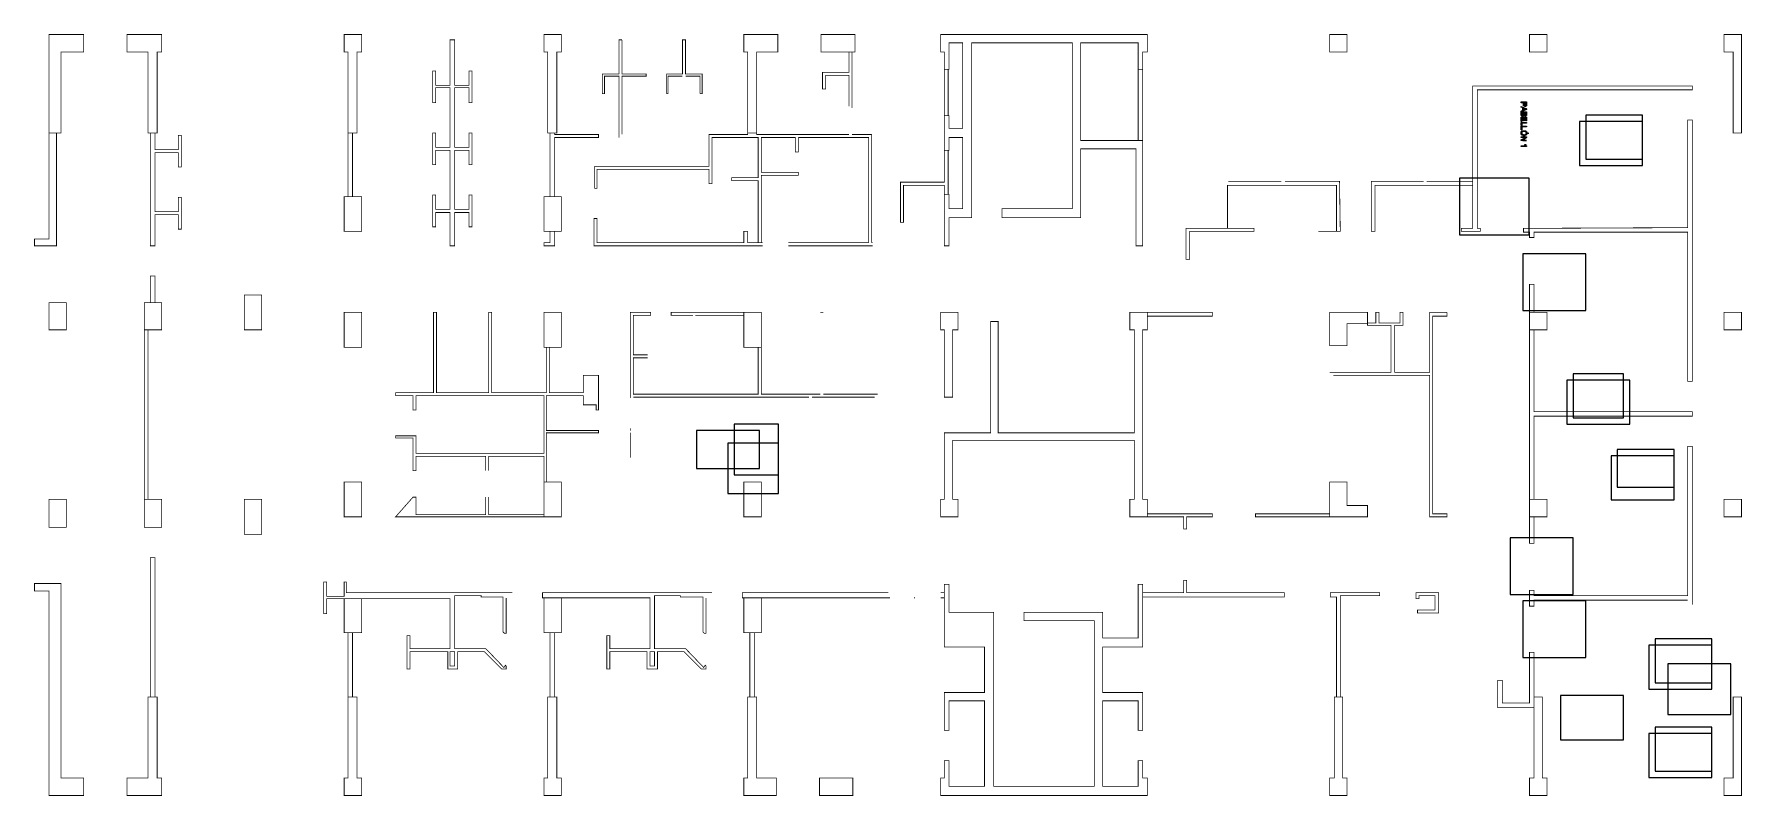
# Model space of a CAD drawing. Extents: x 60.3 to 155.8, y 197.6 to 240.2.
import ezdxf

# ---------------------------------------------------------------- set-up
doc = ezdxf.new("R2010")
doc.units = 0
doc.header["$MEASUREMENT"] = 0
doc.layers.add('C00-00-00-BLACK', color=7, linetype='Continuous')

msp = doc.modelspace()

# ---------------------------------------------------------------- linework, layer by layer
at = {"layer": 'C00-00-00-BLACK', "const_width": 0.0423}
for points in [[(61.8352, 234.654), (61.1572, 234.654), (61.1572, 240.158), (63.1045, 240.158), (63.1045, 239.183), (61.8352, 239.183), (61.8352, 234.654)], [(67.4645, 240.158), (67.4645, 239.183), (67.2112, 239.183), (67.2112, 234.654), (66.7025, 234.654), (66.7025, 239.183), (65.5175, 239.183), (65.5175, 240.158), (67.4645, 240.158)], [(78.6419, 240.158), (78.6419, 239.183), (78.3869, 239.183), (78.3869, 234.654), (77.8799, 234.654), (77.8799, 239.183), (77.6676, 239.183), (77.6676, 240.158), (78.6419, 240.158)], [(83.8482, 239.861), (83.8482, 237.32), (84.6529, 237.32), (84.6529, 238.125), (84.8222, 238.125), (84.8222, 236.347), (84.6529, 236.347), (84.6529, 237.193), (83.8482, 237.193), (83.8482, 233.849), (84.6529, 233.849), (84.6529, 234.654), (84.8222, 234.654), (84.8222, 232.876), (84.6529, 232.876), (84.6529, 233.679), (83.8482, 233.679), (83.8482, 230.378), (84.6529, 230.378), (84.6529, 231.182), (84.8222, 231.182), (84.8222, 229.405), (84.6529, 229.405), (84.6529, 230.208), (83.8482, 230.208), (83.8482, 228.346), (83.5946, 228.346), (83.5946, 230.208), (82.7899, 230.208), (82.7899, 229.405), (82.6202, 229.405), (82.6202, 231.182), (82.7899, 231.182), (82.7899, 230.378), (83.5946, 230.378), (83.5946, 233.679), (82.7899, 233.679), (82.7899, 232.876), (82.6202, 232.876), (82.6202, 234.654), (82.7899, 234.654), (82.7899, 233.849), (83.5946, 233.849), (83.5946, 237.193), (82.7899, 237.193), (82.7899, 236.347), (82.6202, 236.347), (82.6202, 238.125), (82.7899, 238.125), (82.7899, 237.32), (83.5946, 237.32), (83.5946, 239.861), (83.8482, 239.861)], [(89.8179, 240.158), (89.8179, 239.183), (89.5629, 239.183), (89.5629, 234.654), (89.0556, 234.654), (89.0556, 239.183), (88.8436, 239.183), (88.8436, 240.158), (89.8179, 240.158)], [(101.925, 240.158), (101.925, 239.183), (100.739, 239.183), (100.739, 234.654), (100.232, 234.654), (100.232, 239.183), (100.02, 239.183), (100.02, 240.158), (101.925, 240.158)], [(106.243, 240.158), (106.243, 239.183), (104.338, 239.183), (104.338, 240.158), (106.243, 240.158)], [(122.33, 228.346), (122.33, 234.231), (118.859, 234.231), (118.859, 239.692), (122.075, 239.692), (122.075, 238.209), (122.33, 238.209), (122.33, 239.183), (122.583, 239.183), (122.583, 240.158), (111.026, 240.158), (111.026, 239.183), (111.238, 239.183), (111.238, 238.209), (111.492, 238.209), (111.492, 239.692), (112.254, 239.692), (112.254, 234.907), (111.492, 234.907), (111.492, 235.628), (111.238, 235.628), (111.238, 233.679), (111.492, 233.679), (111.492, 234.4), (112.254, 234.4), (112.254, 230.42), (111.492, 230.42), (111.492, 231.225), (111.238, 231.225), (111.238, 228.346), (111.492, 228.346), (111.492, 229.912), (112.762, 229.912), (112.762, 239.692), (118.393, 239.692), (118.393, 230.42), (114.456, 230.42), (114.456, 229.912), (118.859, 229.912), (118.859, 233.765), (121.948, 233.765), (121.948, 228.346), (122.33, 228.346)], [(133.759, 240.158), (133.759, 239.183), (132.785, 239.183), (132.785, 240.158), (133.759, 240.158)], [(144.935, 240.158), (144.935, 239.183), (143.961, 239.183), (143.961, 240.158), (144.935, 240.158)], [(155.815, 234.654), (155.349, 234.654), (155.349, 239.183), (154.842, 239.183), (154.842, 240.158), (155.815, 240.158), (155.815, 234.654)], [(111.45, 235.628), (111.45, 238.209), (111.238, 238.209), (111.238, 235.628), (111.45, 235.628)], [(122.075, 238.209), (122.075, 234.231), (122.33, 234.231), (122.33, 238.209), (122.075, 238.209)], [(153.063, 237.279), (153.063, 237.067), (141.041, 237.067), (141.041, 229.319), (141.21, 229.319), (141.21, 229.15), (140.152, 229.15), (140.152, 229.319), (140.786, 229.319), (140.786, 237.279), (153.063, 237.279)], [(153.063, 220.769), (153.063, 235.373), (152.809, 235.373), (152.809, 229.362), (143.623, 229.319), (143.623, 229.108), (143.961, 229.108), (143.961, 228.812), (144.216, 228.812), (144.216, 229.108), (152.809, 229.108), (152.809, 220.769), (153.063, 220.769)], [(61.5805, 234.654), (61.5805, 228.346), (60.3525, 228.346), (60.3525, 228.727), (61.1572, 228.727), (61.1572, 234.654), (61.5805, 234.654)], [(67.0842, 234.654), (67.0842, 233.722), (68.3962, 233.722), (68.3962, 234.527), (68.5655, 234.527), (68.5655, 232.749), (68.3962, 232.749), (68.3962, 233.553), (67.0842, 233.553), (67.0842, 230.251), (68.3962, 230.251), (68.3962, 231.056), (68.5655, 231.056), (68.5655, 229.278), (68.3962, 229.278), (68.3962, 230.081), (67.0842, 230.081), (67.0842, 228.346), (66.8306, 228.346), (66.8306, 234.654), (67.0842, 234.654)], [(77.8799, 231.097), (77.8799, 234.654), (78.1332, 234.654), (78.1332, 231.097), (77.8799, 231.097)], [(89.4362, 234.654), (89.4362, 234.57), (91.8916, 234.57), (91.8916, 234.4), (89.4362, 234.4), (89.4362, 231.097), (89.1826, 231.097), (89.1826, 234.654), (89.4362, 234.654)], [(111.45, 233.679), (111.45, 231.225), (111.238, 231.225), (111.238, 231.732), (108.952, 231.732), (108.952, 229.658), (108.782, 229.658), (108.782, 231.902), (111.238, 231.902), (111.238, 233.679), (111.45, 233.679)], [(78.6419, 231.097), (78.6419, 229.15), (77.6676, 229.15), (77.6676, 231.097), (78.6419, 231.097)], [(89.8179, 231.097), (89.8179, 229.15), (88.8436, 229.15), (88.8436, 231.097), (89.8179, 231.097)], [(128.552, 229.319), (128.552, 229.15), (124.954, 229.15), (124.954, 227.584), (124.743, 227.584), (124.743, 229.319), (128.552, 229.319)], [(89.4362, 229.15), (89.4362, 228.346), (88.8436, 228.346), (88.8436, 228.516), (89.1826, 228.516), (89.1826, 229.15), (89.4362, 229.15)], [(100.401, 228.346), (100.401, 228.346)], [(100.569, 228.346), (100.569, 228.346)], [(66.8306, 225.171), (66.8306, 226.653), (67.0842, 226.653), (67.0842, 225.171), (66.8306, 225.171)], [(73.0525, 223.647), (73.0525, 225.594), (72.0796, 225.594), (72.0796, 223.647), (73.0525, 223.647)], [(143.961, 224.62), (143.961, 226.187), (144.216, 226.187), (144.216, 224.62), (143.961, 224.62)], [(62.1316, 225.171), (62.1316, 223.647), (61.1572, 223.647), (61.1572, 225.171), (62.1316, 225.171)], [(66.4916, 225.171), (66.4916, 223.647), (67.4645, 223.647), (67.4645, 225.171), (66.4916, 225.171)], [(78.6419, 222.673), (78.6419, 224.62), (77.6676, 224.62), (77.6676, 222.673), (78.6419, 222.673)], [(88.8436, 222.673), (88.8436, 224.62), (89.8179, 224.62), (89.8179, 222.673), (88.8436, 222.673)], [(100.02, 222.673), (100.02, 224.62), (100.994, 224.62), (100.994, 222.673), (100.02, 222.673)], [(111.704, 219.88), (111.704, 223.647), (112, 223.647), (112, 224.62), (111.026, 224.62), (111.026, 223.647), (111.238, 223.647), (111.238, 219.88), (111.704, 219.88)], [(111.704, 214.164), (112, 214.164), (112, 213.191), (111.026, 213.191), (111.026, 214.164), (111.238, 214.164), (111.238, 217.89), (113.821, 217.89), (113.821, 224.113), (114.244, 224.113), (114.244, 217.89), (121.864, 217.89), (121.864, 223.647), (121.609, 223.647), (121.609, 224.62), (122.583, 224.62), (122.583, 223.647), (122.33, 223.647), (122.33, 214.164), (122.583, 214.164), (122.583, 213.191), (121.609, 213.191), (121.609, 214.164), (121.864, 214.164), (121.864, 217.467), (111.704, 217.467), (111.704, 214.164)], [(126.224, 224.62), (126.224, 224.409), (122.583, 224.409), (122.583, 224.62), (126.224, 224.62)], [(134.902, 224.62), (134.902, 223.986), (133.759, 223.986), (133.759, 222.758), (132.785, 222.758), (132.785, 224.62), (134.902, 224.62)], [(143.961, 223.647), (143.961, 224.62), (144.935, 224.62), (144.935, 223.647), (143.961, 223.647)], [(155.815, 224.62), (155.815, 223.647), (154.842, 223.647), (154.842, 224.62), (155.815, 224.62)], [(66.4916, 223.647), (66.4916, 214.164), (66.7025, 214.164), (66.7025, 223.647), (66.4916, 223.647)], [(153.063, 219.075), (153.063, 218.821), (144.216, 218.821), (144.216, 214.164), (143.961, 214.164), (143.961, 223.647), (144.216, 223.647), (144.216, 219.075), (153.063, 219.075)], [(78.6419, 215.138), (78.6419, 213.191), (77.6676, 213.191), (77.6676, 215.138), (78.6419, 215.138)], [(88.8436, 213.191), (88.8436, 215.138), (89.8179, 215.138), (89.8179, 213.191), (88.8436, 213.191)], [(100.02, 213.191), (100.02, 215.138), (100.994, 215.138), (100.994, 213.191), (100.02, 213.191)], [(133.759, 215.138), (133.759, 213.826), (134.902, 213.826), (134.902, 213.191), (132.785, 213.191), (132.785, 215.138), (133.759, 215.138)], [(62.1316, 214.164), (62.1316, 212.598), (61.1572, 212.598), (61.1572, 214.164), (62.1316, 214.164)], [(67.4645, 214.164), (67.4645, 212.598), (66.4916, 212.598), (66.4916, 214.164), (67.4645, 214.164)], [(73.0525, 214.164), (73.0525, 212.217), (72.0796, 212.217), (72.0796, 214.164), (73.0525, 214.164)], [(143.961, 213.191), (143.961, 214.164), (144.935, 214.164), (144.935, 213.191), (143.961, 213.191)], [(154.842, 214.164), (154.842, 213.191), (155.815, 213.191), (155.815, 214.164), (154.842, 214.164)], [(126.224, 213.36), (122.583, 213.36), (122.583, 213.191), (124.615, 213.191), (124.615, 212.513), (124.784, 212.513), (124.784, 213.191), (126.224, 213.191), (126.224, 213.36)], [(132.785, 213.36), (132.785, 213.191), (128.637, 213.191), (128.637, 213.36), (132.785, 213.36)], [(143.961, 213.191), (143.961, 211.709), (144.216, 211.709), (144.216, 213.191), (143.961, 213.191)], [(66.8306, 203.116), (66.8306, 210.905), (67.0842, 210.905), (67.0842, 203.116), (66.8306, 203.116)], [(60.3525, 209.466), (61.8352, 209.466), (61.8352, 198.586), (63.1045, 198.586), (63.1045, 197.612), (61.1572, 197.612), (61.1572, 209.042), (60.3525, 209.042), (60.3525, 209.466)], [(111.026, 198.586), (111.026, 197.612), (122.583, 197.612), (122.583, 198.586), (122.33, 198.586), (122.33, 199.559), (122.075, 199.559), (122.075, 198.121), (120.085, 198.121), (120.085, 202.904), (122.075, 202.904), (122.075, 201.253), (122.33, 201.253), (122.33, 203.369), (120.085, 203.369), (120.085, 205.909), (122.33, 205.909), (122.33, 209.423), (122.075, 209.423), (122.075, 206.418), (120.085, 206.418), (120.085, 207.856), (115.684, 207.856), (115.684, 207.391), (119.619, 207.391), (119.619, 198.121), (113.99, 198.121), (113.99, 207.856), (111.492, 207.856), (111.492, 209.423), (111.238, 209.423), (111.238, 205.909), (113.482, 205.909), (113.482, 203.369), (111.238, 203.369), (111.238, 201.253), (111.492, 201.253), (111.492, 202.904), (113.482, 202.904), (113.482, 198.121), (111.492, 198.121), (111.492, 199.559), (111.238, 199.559), (111.238, 198.586), (111.026, 198.586)], [(130.245, 208.957), (130.245, 208.704), (122.33, 208.704), (122.33, 208.957), (124.615, 208.957), (124.615, 209.634), (124.784, 209.634), (124.784, 208.957), (130.245, 208.957)], [(78.6419, 208.618), (78.6419, 206.714), (77.6676, 206.714), (77.6676, 208.618), (78.6419, 208.618)], [(89.8179, 208.661), (89.8179, 206.714), (88.8436, 206.714), (88.8436, 208.661), (89.8179, 208.661)], [(98.2416, 208.957), (98.2416, 208.957)], [(100.02, 206.714), (100.02, 208.661), (100.994, 208.661), (100.994, 206.714), (100.02, 206.714)], [(133.378, 203.116), (133.378, 208.788), (135.58, 208.788), (135.58, 208.957), (132.828, 208.957), (132.828, 208.704), (133.167, 208.704), (133.167, 203.116), (133.378, 203.116)], [(137.781, 208.788), (137.781, 208.618), (137.611, 208.618), (137.611, 208.957), (138.882, 208.957), (138.882, 207.814), (137.696, 207.814), (137.696, 207.983), (138.669, 207.983), (138.669, 208.788), (137.781, 208.788)], [(77.8799, 203.116), (77.8799, 206.714), (78.1332, 206.714), (78.1332, 203.116), (77.8799, 203.116)], [(89.1826, 206.714), (89.1826, 203.116), (89.4362, 203.116), (89.4362, 206.714), (89.1826, 206.714)], [(100.358, 206.714), (100.358, 203.116), (100.612, 203.116), (100.612, 206.714), (100.358, 206.714)], [(83.5946, 205.656), (83.5946, 204.851), (83.8482, 204.851), (83.8482, 205.656), (83.5946, 205.656)], [(95.0239, 205.656), (95.0239, 204.851), (94.7706, 204.851), (94.7706, 205.656), (95.0239, 205.656)], [(144.216, 205.613), (144.216, 202.522), (142.183, 202.522), (142.183, 204.046), (142.438, 204.046), (142.438, 202.777), (143.961, 202.777), (143.961, 205.613), (144.216, 205.613)], [(67.2112, 203.116), (67.2112, 198.586), (67.4645, 198.586), (67.4645, 197.612), (65.5175, 197.612), (65.5175, 198.586), (66.7025, 198.586), (66.7025, 203.116), (67.2112, 203.116)], [(78.3869, 203.116), (78.3869, 198.586), (78.6419, 198.586), (78.6419, 197.612), (77.6676, 197.612), (77.6676, 198.586), (77.8799, 198.586), (77.8799, 203.116), (78.3869, 203.116)], [(89.5629, 203.116), (89.5629, 198.586), (89.8179, 198.586), (89.8179, 197.612), (88.8436, 197.612), (88.8436, 198.586), (89.0556, 198.586), (89.0556, 203.116), (89.5629, 203.116)], [(100.739, 203.116), (100.739, 198.586), (101.84, 198.586), (101.84, 197.612), (100.02, 197.612), (100.02, 198.586), (100.232, 198.586), (100.232, 203.116), (100.739, 203.116)], [(133.759, 197.612), (133.759, 198.586), (133.506, 198.586), (133.506, 203.116), (133.04, 203.116), (133.04, 198.586), (132.785, 198.586), (132.785, 197.612), (133.759, 197.612)], [(144.935, 197.612), (144.935, 198.586), (144.682, 198.586), (144.682, 203.116), (144.216, 203.116), (144.216, 198.586), (143.961, 198.586), (143.961, 197.612), (144.935, 197.612)], [(155.815, 197.612), (155.815, 203.116), (155.349, 203.116), (155.349, 198.586), (154.842, 198.586), (154.842, 197.612), (155.815, 197.612)], [(106.116, 198.586), (106.116, 197.612), (104.253, 197.612), (104.253, 198.586), (106.116, 198.586)]]:
    msp.add_lwpolyline(points, close=True, dxfattribs=at)
for points in [[(93.0342, 234.4), (93.0342, 237.829), (92.2306, 237.829), (92.2306, 236.854), (92.1025, 236.854), (92.1025, 237.956), (93.0342, 237.956), (93.0342, 239.861), (93.2035, 239.861)], [(93.2035, 239.861), (93.2035, 237.956), (94.5582, 237.956), (94.5582, 237.829), (93.2035, 237.829), (93.2035, 234.57)], [(97.5639, 236.854), (97.6919, 236.854), (97.6919, 237.956), (96.7602, 237.956), (96.7602, 239.861), (96.5909, 239.861), (96.5909, 237.956), (95.7019, 237.956), (95.7019, 236.854), (95.7862, 236.854), (95.7862, 237.829), (96.5909, 237.829)], [(105.904, 236.135), (105.904, 237.871), (104.592, 237.871), (104.592, 237.109), (104.422, 237.109), (104.422, 238.041), (105.904, 238.041), (105.904, 239.183), (106.073, 239.183), (106.073, 236.051)], [(96.7602, 237.829), (97.5639, 237.829), (97.5639, 236.854)], [(103.068, 234.4), (103.068, 233.595), (102.898, 233.595), (102.898, 234.4), (100.994, 234.4), (100.994, 232.453), (103.068, 232.453), (103.068, 232.283), (100.994, 232.283), (100.994, 228.516), (100.824, 228.516), (100.824, 231.987), (99.3429, 231.987), (99.3429, 232.155), (100.824, 232.155), (100.824, 234.4), (98.2416, 234.4), (98.2416, 231.818), (98.0722, 231.818), (98.0722, 232.621), (91.8062, 232.621), (91.8062, 231.563), (91.6795, 231.563), (91.6795, 232.791), (98.0722, 232.791), (98.0722, 234.57), (100.232, 234.57), (100.232, 234.654), (100.739, 234.654), (100.739, 234.57), (103.068, 234.57), (105.904, 234.57)], [(107.005, 228.516), (107.005, 234.4), (103.068, 234.4)], [(106.073, 234.57), (107.174, 234.57)], [(107.174, 234.57), (107.174, 228.516)], [(126.901, 229.319), (127.07, 229.319), (127.07, 231.732), (133.167, 231.732), (133.167, 229.15)], [(130.076, 231.944), (127.113, 231.944)], [(132.151, 229.15), (133.378, 229.15), (133.336, 231.944), (130.288, 231.944)], [(138.205, 231.944), (140.786, 231.944), (140.786, 231.732), (135.326, 231.732), (135.326, 229.15), (135.114, 229.15), (135.114, 231.944), (138.035, 231.944)], [(100.401, 228.346), (91.6383, 228.346), (91.6383, 229.871), (91.8062, 229.871), (91.8062, 228.516), (100.02, 228.516), (100.02, 229.15), (100.232, 229.15)], [(100.232, 229.15), (100.232, 228.516), (101.078, 228.516)], [(100.569, 228.346), (100.401, 228.346)], [(101.078, 228.346), (100.569, 228.346)], [(102.518, 228.516), (107.005, 228.516)], [(107.217, 228.346), (102.518, 228.346)], [(107.174, 228.516), (107.217, 228.516)], [(85.5846, 215.773), (85.5846, 216.578), (81.6889, 216.578), (81.6889, 215.773), (81.5192, 215.773), (81.5192, 217.594), (80.5462, 217.594), (80.5462, 217.72), (81.6889, 217.72), (81.6889, 216.746), (88.8436, 216.746), (88.8436, 219.964), (81.6889, 219.964), (81.6889, 219.159), (81.5192, 219.159), (81.5192, 219.964), (80.5462, 219.964), (80.5462, 220.133), (82.6629, 220.133), (82.6629, 224.62), (82.8326, 224.62), (82.8326, 220.133), (85.7525, 220.133), (85.7525, 224.62), (85.9222, 224.62), (85.9222, 220.133), (88.9702, 220.133), (88.9702, 222.673), (89.1399, 222.673)], [(94.6436, 222.25), (93.8389, 222.25), (93.8389, 224.451), (94.8133, 224.451), (94.8133, 224.62), (93.6696, 224.62), (93.6696, 219.837)], [(97.3102, 224.451), (100.02, 224.451), (100.02, 224.62), (95.9556, 224.62), (95.9556, 224.451), (97.1832, 224.451)], [(104.465, 224.62), (104.296, 224.62)], [(132.785, 221.276), (136.215, 221.276), (136.215, 223.901), (134.902, 223.901), (134.902, 224.028), (135.368, 224.028), (135.368, 224.62), (135.537, 224.62), (135.537, 224.028), (136.722, 224.028), (136.722, 224.62), (136.892, 224.62), (136.892, 223.901), (136.426, 223.901), (136.426, 221.276), (138.373, 221.276), (138.373, 224.62), (139.347, 224.62)], [(139.347, 224.62), (139.347, 224.409), (138.543, 224.409), (138.543, 213.36), (139.347, 213.36), (139.347, 213.191), (138.373, 213.191), (138.373, 221.108), (132.997, 221.108)], [(89.1399, 222.673), (89.1399, 220.133), (91.0442, 220.133), (91.0442, 221.108), (91.8916, 221.108), (91.8916, 219.159), (91.7649, 219.159), (91.7649, 219.455), (91.0442, 219.455), (91.0442, 219.964), (88.9702, 219.964), (88.9702, 218.017), (91.8916, 218.017), (91.8916, 217.89), (88.9702, 217.89), (88.9702, 215.138), (88.8436, 215.138), (88.8436, 216.578), (85.7525, 216.578), (85.7525, 215.773)], [(104.296, 220.049), (100.994, 220.049), (100.994, 222.673), (100.824, 222.673), (100.824, 220.049), (93.8389, 220.049), (93.8389, 222.081), (94.6436, 222.081)], [(93.8389, 219.88), (103.66, 219.88)], [(103.83, 219.88), (107.344, 219.88)], [(107.513, 220.049), (104.465, 220.049)], [(93.6696, 218.143), (93.6696, 218.017)], [(93.6696, 217.89), (93.6696, 216.493)], [(152.809, 208.534), (144.216, 208.534), (144.216, 208.195), (143.961, 208.195), (143.961, 209.084), (144.216, 209.084), (144.216, 208.788), (152.809, 208.788), (152.809, 217.128), (153.063, 217.128), (153.063, 208.279)], [(86.5572, 213.191), (80.5462, 213.191), (81.5192, 214.292), (81.6889, 214.292), (81.6889, 213.318), (85.5846, 213.318), (85.5846, 214.292)], [(85.7525, 214.292), (85.7525, 213.318), (88.8436, 213.318)], [(88.8436, 213.318), (88.8436, 213.191), (86.5572, 213.191)], [(87.0659, 208.957), (77.7946, 208.957), (77.7946, 209.55), (77.6676, 209.55), (77.6676, 208.745), (76.6932, 208.745), (76.6932, 209.55), (76.5253, 209.55), (76.5253, 207.772), (76.6932, 207.772), (76.6932, 208.618), (83.5946, 208.618), (83.5946, 205.825), (81.3513, 205.825), (81.3513, 206.544), (81.1816, 206.544), (81.1816, 204.681), (81.3513, 204.681), (81.3513, 205.656), (83.4679, 205.656), (83.4679, 204.681), (84.0176, 204.681), (84.0176, 205.656), (85.4989, 205.656), (86.4732, 204.681), (86.7269, 204.681), (86.7269, 204.851), (86.6842, 204.894), (86.5999, 204.767), (85.5846, 205.825), (83.8482, 205.825), (83.8482, 208.788), (85.3295, 208.788), (85.3295, 208.704), (86.5572, 208.704), (86.5572, 206.755), (86.6429, 206.671), (86.7269, 206.671), (86.7269, 208.661)], [(98.2416, 208.957), (88.7596, 208.957), (88.7596, 208.661), (94.7706, 208.661), (94.7706, 205.825), (92.5269, 205.825), (92.5269, 206.544), (92.3576, 206.544), (92.3576, 204.681), (92.5269, 204.681), (92.5269, 205.656), (94.6009, 205.656), (94.6009, 204.681), (95.1936, 204.681), (95.1936, 205.656), (96.6749, 205.656), (97.6492, 204.681), (97.9029, 204.681), (97.9029, 204.851), (97.8599, 204.894), (97.7759, 204.767), (96.7602, 205.825), (95.0239, 205.825), (95.0239, 208.788), (96.4639, 208.788), (96.4639, 208.704), (97.7332, 208.704), (97.7332, 206.755), (97.8186, 206.671), (97.9029, 206.671), (97.9029, 208.661)], [(108.19, 208.661), (99.9352, 208.661), (99.9352, 208.957), (108.106, 208.957)], [(109.587, 208.661), (109.545, 208.661)], [(111.026, 208.957), (111.238, 208.957), (111.238, 208.661), (111.026, 208.661)]]:
    msp.add_lwpolyline(points, dxfattribs=at)
at = {"layer": 'C00-00-00-BLACK'}
for points in [[(143.497, 236.389), (143.793, 236.389), (143.793, 236.262), (143.793, 236.262), (143.793, 236.262), (143.793, 236.262), (143.793, 236.262), (143.793, 236.262), (143.793, 236.221), (143.793, 236.221), (143.793, 236.221), (143.793, 236.221), (143.793, 236.221), (143.793, 236.221), (143.793, 236.221), (143.793, 236.221), (143.793, 236.221), (143.793, 236.221), (143.793, 236.221), (143.793, 236.178), (143.793, 236.178), (143.793, 236.178), (143.793, 236.178), (143.793, 236.178), (143.793, 236.178), (143.793, 236.178), (143.793, 236.178), (143.793, 236.178), (143.793, 236.178), (143.75, 236.178), (143.75, 236.178), (143.75, 236.178), (143.75, 236.178), (143.75, 236.178), (143.75, 236.178), (143.75, 236.178), (143.75, 236.178), (143.75, 236.135), (143.75, 236.135), (143.75, 236.135), (143.75, 236.135), (143.707, 236.135), (143.707, 236.135), (143.707, 236.135), (143.707, 236.135), (143.707, 236.135), (143.707, 236.135), (143.707, 236.135), (143.707, 236.135), (143.707, 236.135), (143.707, 236.135), (143.707, 236.135), (143.665, 236.178), (143.665, 236.178), (143.665, 236.178), (143.665, 236.178), (143.665, 236.178), (143.665, 236.178), (143.665, 236.178), (143.665, 236.178), (143.665, 236.178), (143.665, 236.178), (143.665, 236.178), (143.665, 236.178), (143.665, 236.178), (143.623, 236.178), (143.623, 236.178), (143.623, 236.178), (143.623, 236.178), (143.623, 236.178), (143.623, 236.221), (143.623, 236.221), (143.623, 236.221), (143.623, 236.221), (143.623, 236.221), (143.623, 236.221), (143.623, 236.221), (143.623, 236.221), (143.623, 236.221), (143.623, 236.221), (143.623, 236.221), (143.623, 236.262), (143.623, 236.262), (143.623, 236.262), (143.623, 236.262), (143.623, 236.262), (143.623, 236.347), (143.497, 236.347), (143.497, 236.389)], [(143.497, 236.135), (143.793, 236.008), (143.793, 235.966), (143.497, 235.839), (143.497, 235.882), (143.581, 235.924), (143.581, 236.051), (143.497, 236.092), (143.497, 236.135)], [(143.623, 236.051), (143.623, 235.924), (143.707, 235.966), (143.707, 235.966), (143.707, 235.966), (143.707, 235.966), (143.707, 235.966), (143.75, 235.966), (143.75, 235.966), (143.75, 235.966), (143.75, 236.008), (143.75, 236.008), (143.75, 236.008), (143.75, 236.008), (143.75, 236.008), (143.75, 236.008), (143.75, 236.008), (143.75, 236.008), (143.793, 236.008), (143.75, 236.008), (143.75, 236.008), (143.75, 236.008), (143.75, 236.008), (143.75, 236.008), (143.75, 236.008), (143.75, 236.008), (143.75, 236.008), (143.75, 236.008), (143.75, 236.008), (143.707, 236.008), (143.707, 236.008), (143.707, 236.008), (143.707, 236.008), (143.707, 236.008), (143.623, 236.051)], [(143.665, 236.347), (143.665, 236.262), (143.665, 236.262), (143.665, 236.262), (143.665, 236.262), (143.665, 236.262), (143.665, 236.221), (143.665, 236.221), (143.665, 236.221), (143.665, 236.221), (143.665, 236.221), (143.665, 236.221), (143.665, 236.221), (143.665, 236.221), (143.665, 236.221), (143.665, 236.221), (143.665, 236.221), (143.665, 236.221), (143.665, 236.221), (143.665, 236.221), (143.707, 236.178), (143.707, 236.178), (143.707, 236.178), (143.707, 236.178), (143.707, 236.178), (143.707, 236.178), (143.707, 236.178), (143.707, 236.178), (143.707, 236.178), (143.707, 236.178), (143.75, 236.178), (143.75, 236.178), (143.75, 236.178), (143.75, 236.221), (143.75, 236.221), (143.75, 236.221), (143.75, 236.221), (143.75, 236.221), (143.75, 236.221), (143.75, 236.221), (143.75, 236.221), (143.75, 236.221), (143.75, 236.221), (143.75, 236.221), (143.75, 236.221), (143.75, 236.221), (143.75, 236.221), (143.75, 236.262), (143.75, 236.262), (143.75, 236.262), (143.75, 236.262), (143.75, 236.262), (143.75, 236.262), (143.75, 236.347), (143.665, 236.347)], [(143.497, 235.839), (143.793, 235.839), (143.793, 235.712), (143.793, 235.712), (143.793, 235.712), (143.793, 235.712), (143.793, 235.669), (143.793, 235.669), (143.793, 235.669), (143.793, 235.669), (143.793, 235.669), (143.793, 235.669), (143.793, 235.669), (143.793, 235.669), (143.793, 235.669), (143.793, 235.669), (143.793, 235.669), (143.793, 235.628), (143.793, 235.628), (143.793, 235.628), (143.793, 235.628), (143.793, 235.628), (143.793, 235.628), (143.793, 235.628), (143.793, 235.628), (143.793, 235.628), (143.75, 235.628), (143.75, 235.628), (143.75, 235.628), (143.75, 235.628), (143.75, 235.628), (143.75, 235.628), (143.75, 235.628), (143.75, 235.628), (143.75, 235.628), (143.75, 235.585), (143.75, 235.585), (143.707, 235.585), (143.707, 235.585), (143.707, 235.585), (143.707, 235.585), (143.707, 235.628), (143.707, 235.628), (143.707, 235.628), (143.707, 235.628), (143.707, 235.628), (143.707, 235.628), (143.707, 235.628), (143.707, 235.628), (143.665, 235.628), (143.665, 235.628), (143.665, 235.628), (143.665, 235.628), (143.665, 235.628), (143.665, 235.628), (143.665, 235.628), (143.665, 235.628), (143.665, 235.628), (143.665, 235.628), (143.665, 235.628), (143.665, 235.628), (143.665, 235.628), (143.665, 235.628), (143.665, 235.628), (143.665, 235.628), (143.665, 235.628), (143.665, 235.628), (143.665, 235.628), (143.623, 235.628), (143.623, 235.628), (143.623, 235.628), (143.623, 235.585), (143.623, 235.585), (143.623, 235.585), (143.623, 235.585), (143.623, 235.585), (143.623, 235.585), (143.623, 235.585), (143.623, 235.585), (143.623, 235.585), (143.623, 235.585), (143.581, 235.585), (143.581, 235.585), (143.581, 235.585), (143.581, 235.585), (143.581, 235.585), (143.581, 235.585), (143.581, 235.585), (143.581, 235.585), (143.581, 235.585), (143.581, 235.585), (143.538, 235.585), (143.538, 235.585), (143.538, 235.585), (143.538, 235.585), (143.538, 235.585), (143.538, 235.585), (143.538, 235.628), (143.538, 235.628), (143.538, 235.628), (143.538, 235.628), (143.538, 235.628), (143.538, 235.628), (143.538, 235.628), (143.538, 235.628), (143.497, 235.628), (143.497, 235.628), (143.497, 235.628), (143.497, 235.628), (143.497, 235.628), (143.497, 235.628), (143.497, 235.669), (143.497, 235.669), (143.497, 235.669), (143.497, 235.669), (143.497, 235.669), (143.497, 235.669), (143.497, 235.669), (143.497, 235.669), (143.497, 235.669), (143.497, 235.669), (143.497, 235.712), (143.497, 235.712), (143.497, 235.712), (143.497, 235.712), (143.497, 235.839)], [(143.497, 235.543), (143.793, 235.543), (143.793, 235.33), (143.75, 235.33), (143.75, 235.5), (143.665, 235.5), (143.665, 235.33), (143.623, 235.33), (143.623, 235.5), (143.538, 235.5), (143.538, 235.289), (143.497, 235.289), (143.497, 235.543)], [(143.497, 235.246), (143.793, 235.246), (143.793, 235.204), (143.538, 235.204), (143.538, 235.077), (143.497, 235.077), (143.497, 235.246)], [(143.497, 235.034), (143.793, 235.034), (143.793, 234.993), (143.538, 234.993), (143.538, 234.823), (143.497, 234.823), (143.497, 235.034)], [(143.538, 235.796), (143.538, 235.712), (143.538, 235.712), (143.538, 235.712), (143.538, 235.669), (143.538, 235.669), (143.538, 235.669), (143.538, 235.669), (143.538, 235.669), (143.538, 235.669), (143.538, 235.669), (143.538, 235.669), (143.538, 235.669), (143.538, 235.669), (143.538, 235.669), (143.538, 235.669), (143.538, 235.628), (143.538, 235.628), (143.538, 235.628), (143.581, 235.628), (143.581, 235.628), (143.581, 235.628), (143.581, 235.628), (143.581, 235.628), (143.581, 235.628), (143.581, 235.628), (143.581, 235.628), (143.581, 235.628), (143.581, 235.628), (143.581, 235.628), (143.581, 235.628), (143.623, 235.628), (143.623, 235.628), (143.623, 235.628), (143.623, 235.628), (143.623, 235.628), (143.623, 235.628), (143.623, 235.628), (143.623, 235.669), (143.623, 235.669), (143.623, 235.669), (143.623, 235.669), (143.623, 235.669), (143.623, 235.669), (143.623, 235.669), (143.623, 235.669), (143.623, 235.669), (143.623, 235.669), (143.623, 235.669), (143.623, 235.669), (143.623, 235.712), (143.623, 235.712), (143.623, 235.712), (143.623, 235.712), (143.623, 235.712), (143.623, 235.796), (143.538, 235.796)], [(143.665, 235.796), (143.665, 235.712), (143.665, 235.712), (143.665, 235.712), (143.665, 235.712), (143.665, 235.712), (143.665, 235.669), (143.665, 235.669), (143.665, 235.669), (143.665, 235.669), (143.665, 235.669), (143.665, 235.669), (143.665, 235.669), (143.665, 235.669), (143.665, 235.669), (143.707, 235.669), (143.707, 235.669), (143.707, 235.669), (143.707, 235.669), (143.707, 235.669), (143.707, 235.669), (143.707, 235.628), (143.707, 235.628), (143.707, 235.628), (143.707, 235.628), (143.707, 235.628), (143.707, 235.628), (143.75, 235.628), (143.75, 235.628), (143.75, 235.628), (143.75, 235.669), (143.75, 235.669), (143.75, 235.669), (143.75, 235.669), (143.75, 235.669), (143.75, 235.669), (143.75, 235.669), (143.75, 235.669), (143.75, 235.669), (143.75, 235.669), (143.75, 235.669), (143.75, 235.669), (143.75, 235.669), (143.75, 235.669), (143.75, 235.669), (143.75, 235.712), (143.75, 235.712), (143.75, 235.712), (143.75, 235.712), (143.75, 235.712), (143.75, 235.712), (143.75, 235.796), (143.665, 235.796)], [(146.756, 232.833), (150.283, 232.833), (150.283, 235.303), (146.756, 235.303), (146.756, 232.833)], [(147.108, 233.186), (150.283, 233.186), (150.283, 235.656), (147.108, 235.656), (147.108, 233.186)], [(143.665, 234.781), (143.665, 234.781), (143.665, 234.781), (143.665, 234.781), (143.665, 234.781), (143.665, 234.781), (143.665, 234.781), (143.665, 234.781), (143.665, 234.781), (143.707, 234.781), (143.707, 234.781), (143.707, 234.781), (143.707, 234.781), (143.707, 234.781), (143.707, 234.781), (143.707, 234.781), (143.707, 234.781), (143.707, 234.781), (143.707, 234.781), (143.75, 234.781), (143.75, 234.781), (143.75, 234.781), (143.75, 234.781), (143.75, 234.781), (143.75, 234.781), (143.75, 234.781), (143.75, 234.781), (143.75, 234.781), (143.75, 234.738), (143.75, 234.738), (143.75, 234.738), (143.75, 234.738), (143.75, 234.738), (143.793, 234.738), (143.793, 234.738), (143.793, 234.738), (143.793, 234.738), (143.793, 234.738), (143.793, 234.738), (143.793, 234.738), (143.793, 234.738), (143.793, 234.738), (143.793, 234.696), (143.793, 234.696), (143.793, 234.696), (143.793, 234.696), (143.793, 234.696), (143.793, 234.696), (143.793, 234.696), (143.793, 234.696), (143.793, 234.696), (143.793, 234.696), (143.793, 234.696), (143.793, 234.654), (143.793, 234.654), (143.793, 234.654), (143.793, 234.654), (143.793, 234.654), (143.793, 234.654), (143.793, 234.654), (143.793, 234.654), (143.793, 234.654), (143.793, 234.654), (143.793, 234.654), (143.793, 234.611), (143.793, 234.611), (143.793, 234.611), (143.793, 234.611), (143.793, 234.611), (143.793, 234.611), (143.793, 234.611), (143.793, 234.611), (143.793, 234.611), (143.793, 234.611), (143.793, 234.57), (143.793, 234.57), (143.793, 234.57), (143.793, 234.57), (143.793, 234.57), (143.793, 234.57), (143.793, 234.57), (143.793, 234.57), (143.793, 234.57), (143.793, 234.57), (143.793, 234.57), (143.793, 234.57), (143.793, 234.57), (143.75, 234.527), (143.75, 234.527), (143.75, 234.527), (143.75, 234.527), (143.75, 234.527), (143.75, 234.527), (143.75, 234.527), (143.75, 234.527), (143.75, 234.527), (143.75, 234.527), (143.75, 234.527), (143.75, 234.527), (143.75, 234.527), (143.707, 234.527), (143.707, 234.527), (143.707, 234.527), (143.707, 234.527), (143.707, 234.527), (143.707, 234.527), (143.707, 234.527), (143.707, 234.527), (143.707, 234.527), (143.707, 234.527), (143.665, 234.484), (143.665, 234.484), (143.665, 234.484), (143.665, 234.484), (143.665, 234.484), (143.665, 234.484), (143.665, 234.484), (143.665, 234.484), (143.665, 234.484), (143.665, 234.484), (143.623, 234.484), (143.623, 234.484), (143.623, 234.484), (143.623, 234.484), (143.623, 234.484), (143.623, 234.484), (143.623, 234.484), (143.623, 234.527), (143.623, 234.527), (143.623, 234.527), (143.581, 234.527), (143.581, 234.527), (143.581, 234.527), (143.581, 234.527), (143.581, 234.527), (143.581, 234.527), (143.581, 234.527), (143.581, 234.527), (143.581, 234.527), (143.581, 234.527), (143.581, 234.527), (143.581, 234.527), (143.538, 234.527), (143.538, 234.527), (143.538, 234.527), (143.538, 234.527), (143.538, 234.527), (143.538, 234.527), (143.538, 234.527), (143.538, 234.527), (143.538, 234.57), (143.538, 234.57), (143.538, 234.57), (143.538, 234.57), (143.538, 234.57), (143.538, 234.57), (143.497, 234.57), (143.497, 234.57), (143.497, 234.57), (143.497, 234.57), (143.497, 234.57), (143.497, 234.57), (143.497, 234.57), (143.497, 234.611), (143.497, 234.611), (143.497, 234.611), (143.497, 234.611), (143.497, 234.611), (143.497, 234.611), (143.497, 234.611), (143.497, 234.611), (143.497, 234.611), (143.497, 234.611), (143.497, 234.654), (143.497, 234.654), (143.497, 234.654), (143.497, 234.654), (143.497, 234.654), (143.497, 234.654), (143.497, 234.654), (143.497, 234.654), (143.497, 234.654), (143.497, 234.654), (143.497, 234.654), (143.497, 234.696), (143.497, 234.696), (143.497, 234.696), (143.497, 234.696), (143.497, 234.696), (143.497, 234.696), (143.497, 234.696), (143.497, 234.696), (143.497, 234.696), (143.497, 234.696), (143.497, 234.696), (143.497, 234.738), (143.497, 234.738), (143.497, 234.738), (143.538, 234.738), (143.538, 234.738), (143.538, 234.738), (143.538, 234.738), (143.538, 234.738), (143.538, 234.738), (143.538, 234.738), (143.538, 234.738), (143.538, 234.738), (143.538, 234.738), (143.538, 234.738), (143.538, 234.781), (143.538, 234.781), (143.538, 234.781), (143.581, 234.781), (143.581, 234.781), (143.581, 234.781), (143.581, 234.781), (143.581, 234.781), (143.581, 234.781), (143.581, 234.781), (143.581, 234.781), (143.581, 234.781), (143.581, 234.781), (143.581, 234.781), (143.581, 234.781), (143.623, 234.781), (143.623, 234.781), (143.623, 234.781), (143.623, 234.781), (143.623, 234.781), (143.623, 234.781), (143.623, 234.781), (143.623, 234.781), (143.623, 234.781), (143.623, 234.781), (143.665, 234.781), (143.665, 234.781), (143.665, 234.781)], [(143.497, 234.442), (143.793, 234.442), (143.793, 234.4), (143.581, 234.231), (143.793, 234.231), (143.793, 234.231), (143.497, 234.231), (143.497, 234.272), (143.75, 234.4), (143.497, 234.4), (143.497, 234.442)], [(143.497, 233.892), (143.497, 233.934), (143.75, 233.934), (143.75, 233.934), (143.75, 233.934), (143.75, 233.934), (143.707, 233.934), (143.707, 233.934), (143.707, 233.976), (143.707, 233.976), (143.707, 233.976), (143.707, 233.976), (143.707, 233.976), (143.707, 233.976), (143.707, 233.976), (143.707, 233.976), (143.707, 233.976), (143.707, 233.976), (143.707, 233.976), (143.707, 233.976), (143.707, 234.018), (143.707, 234.018), (143.707, 234.018), (143.707, 234.018), (143.707, 234.018), (143.75, 234.018), (143.75, 234.018), (143.75, 234.018), (143.75, 234.018), (143.75, 233.976), (143.75, 233.976), (143.75, 233.976), (143.75, 233.976), (143.75, 233.976), (143.75, 233.976), (143.75, 233.976), (143.75, 233.976), (143.75, 233.976), (143.75, 233.976), (143.75, 233.976), (143.75, 233.976), (143.75, 233.976), (143.75, 233.934), (143.793, 233.934), (143.793, 233.934), (143.793, 233.934), (143.793, 233.934), (143.793, 233.934), (143.793, 233.934), (143.793, 233.934), (143.793, 233.934), (143.793, 233.934), (143.793, 233.934), (143.793, 233.934), (143.793, 233.934), (143.793, 233.892), (143.497, 233.892)], [(143.665, 234.738), (143.623, 234.738), (143.623, 234.738), (143.623, 234.738), (143.623, 234.738), (143.623, 234.738), (143.623, 234.738), (143.623, 234.738), (143.623, 234.738), (143.623, 234.738), (143.623, 234.738), (143.581, 234.738), (143.581, 234.738), (143.581, 234.738), (143.581, 234.738), (143.581, 234.738), (143.581, 234.738), (143.581, 234.738), (143.581, 234.738), (143.581, 234.738), (143.581, 234.738), (143.581, 234.738), (143.581, 234.738), (143.581, 234.738), (143.538, 234.738), (143.538, 234.696), (143.538, 234.696), (143.538, 234.696), (143.538, 234.696), (143.538, 234.696), (143.538, 234.696), (143.538, 234.696), (143.538, 234.696), (143.538, 234.696), (143.538, 234.696), (143.538, 234.696), (143.538, 234.696), (143.538, 234.654), (143.538, 234.654), (143.538, 234.654), (143.538, 234.654), (143.538, 234.654), (143.538, 234.654), (143.538, 234.654), (143.538, 234.654), (143.538, 234.654), (143.538, 234.654), (143.538, 234.611), (143.538, 234.611), (143.538, 234.611), (143.538, 234.611), (143.538, 234.611), (143.538, 234.611), (143.538, 234.611), (143.538, 234.611), (143.538, 234.611), (143.538, 234.611), (143.538, 234.611), (143.538, 234.57), (143.538, 234.57), (143.538, 234.57), (143.538, 234.57), (143.538, 234.57), (143.581, 234.57), (143.581, 234.57), (143.581, 234.57), (143.581, 234.57), (143.581, 234.57), (143.581, 234.57), (143.581, 234.57), (143.581, 234.57), (143.581, 234.57), (143.581, 234.57), (143.581, 234.57), (143.581, 234.57), (143.581, 234.57), (143.581, 234.57), (143.623, 234.57), (143.623, 234.57), (143.623, 234.527), (143.623, 234.527), (143.623, 234.527), (143.623, 234.527), (143.623, 234.527), (143.623, 234.527), (143.623, 234.527), (143.665, 234.527), (143.665, 234.527), (143.665, 234.527), (143.665, 234.527), (143.665, 234.527), (143.665, 234.527), (143.665, 234.527), (143.665, 234.527), (143.665, 234.527), (143.665, 234.527), (143.707, 234.527), (143.707, 234.527), (143.707, 234.57), (143.707, 234.57), (143.707, 234.57), (143.707, 234.57), (143.707, 234.57), (143.707, 234.57), (143.707, 234.57), (143.707, 234.57), (143.707, 234.57), (143.707, 234.57), (143.75, 234.57), (143.75, 234.57), (143.75, 234.57), (143.75, 234.57), (143.75, 234.57), (143.75, 234.57), (143.75, 234.57), (143.75, 234.57), (143.75, 234.57), (143.75, 234.611), (143.75, 234.611), (143.75, 234.611), (143.75, 234.611), (143.75, 234.611), (143.75, 234.611), (143.75, 234.611), (143.75, 234.611), (143.793, 234.611), (143.793, 234.611), (143.793, 234.611), (143.793, 234.611), (143.793, 234.654), (143.793, 234.654), (143.793, 234.654), (143.793, 234.654), (143.793, 234.654), (143.793, 234.654), (143.793, 234.654), (143.793, 234.654), (143.793, 234.654), (143.793, 234.654), (143.75, 234.696), (143.75, 234.696), (143.75, 234.696), (143.75, 234.696), (143.75, 234.696), (143.75, 234.696), (143.75, 234.696), (143.75, 234.696), (143.75, 234.696), (143.75, 234.696), (143.75, 234.696), (143.75, 234.696), (143.75, 234.738), (143.75, 234.738), (143.75, 234.738), (143.75, 234.738), (143.75, 234.738), (143.75, 234.738), (143.75, 234.738), (143.75, 234.738), (143.707, 234.738), (143.707, 234.738), (143.707, 234.738), (143.707, 234.738), (143.707, 234.738), (143.707, 234.738), (143.707, 234.738), (143.707, 234.738), (143.707, 234.738), (143.707, 234.738), (143.707, 234.738), (143.665, 234.738), (143.665, 234.738), (143.665, 234.738), (143.665, 234.738), (143.665, 234.738), (143.665, 234.738), (143.665, 234.738), (143.665, 234.738), (143.665, 234.738), (143.665, 234.738)], [(143.834, 234.654), (143.877, 234.654), (143.877, 234.611), (143.834, 234.654), (143.834, 234.654)], [(140.053, 228.953), (143.933, 228.953), (143.933, 232.128), (140.053, 232.128), (140.053, 228.953)], [(143.581, 224.719), (147.108, 224.719), (147.108, 227.894), (143.581, 227.894), (143.581, 224.719)], [(146.05, 218.369), (149.578, 218.369), (149.578, 220.839), (146.05, 220.839), (146.05, 218.369)], [(146.403, 218.722), (149.225, 218.722), (149.225, 221.192), (146.403, 221.192), (146.403, 218.722)], [(97.3667, 215.9), (100.894, 215.9), (100.894, 218.017), (97.3667, 218.017), (97.3667, 215.9)], [(99.4833, 215.547), (101.953, 215.547), (101.953, 218.369), (99.4833, 218.369), (99.4833, 215.547)], [(99.1306, 214.489), (101.953, 214.489), (101.953, 217.311), (99.1306, 217.311), (99.1306, 214.489)], [(148.872, 214.842), (152.047, 214.842), (152.047, 216.958), (148.872, 216.958), (148.872, 214.842)], [(148.519, 214.136), (152.047, 214.136), (152.047, 216.606), (148.519, 216.606), (148.519, 214.136)], [(142.875, 208.844), (146.403, 208.844), (146.403, 212.019), (142.875, 212.019), (142.875, 208.844)], [(143.581, 205.317), (147.108, 205.317), (147.108, 208.492), (143.581, 208.492), (143.581, 205.317)], [(150.989, 203.906), (154.164, 203.906), (154.164, 206.375), (150.989, 206.375), (150.989, 203.906)], [(150.636, 203.553), (154.164, 203.553), (154.164, 206.022), (150.636, 206.022), (150.636, 203.553)], [(151.694, 202.142), (155.222, 202.142), (155.222, 204.964), (151.694, 204.964), (151.694, 202.142)], [(145.697, 200.731), (149.225, 200.731), (149.225, 203.2), (145.697, 203.2), (145.697, 200.731)], [(150.636, 198.614), (154.164, 198.614), (154.164, 201.083), (150.636, 201.083), (150.636, 198.614)], [(150.989, 198.967), (154.164, 198.967), (154.164, 201.436), (150.989, 201.436), (150.989, 198.967)]]:
    msp.add_lwpolyline(points, close=True, dxfattribs=at)

doc.saveas('drawing.dxf')
